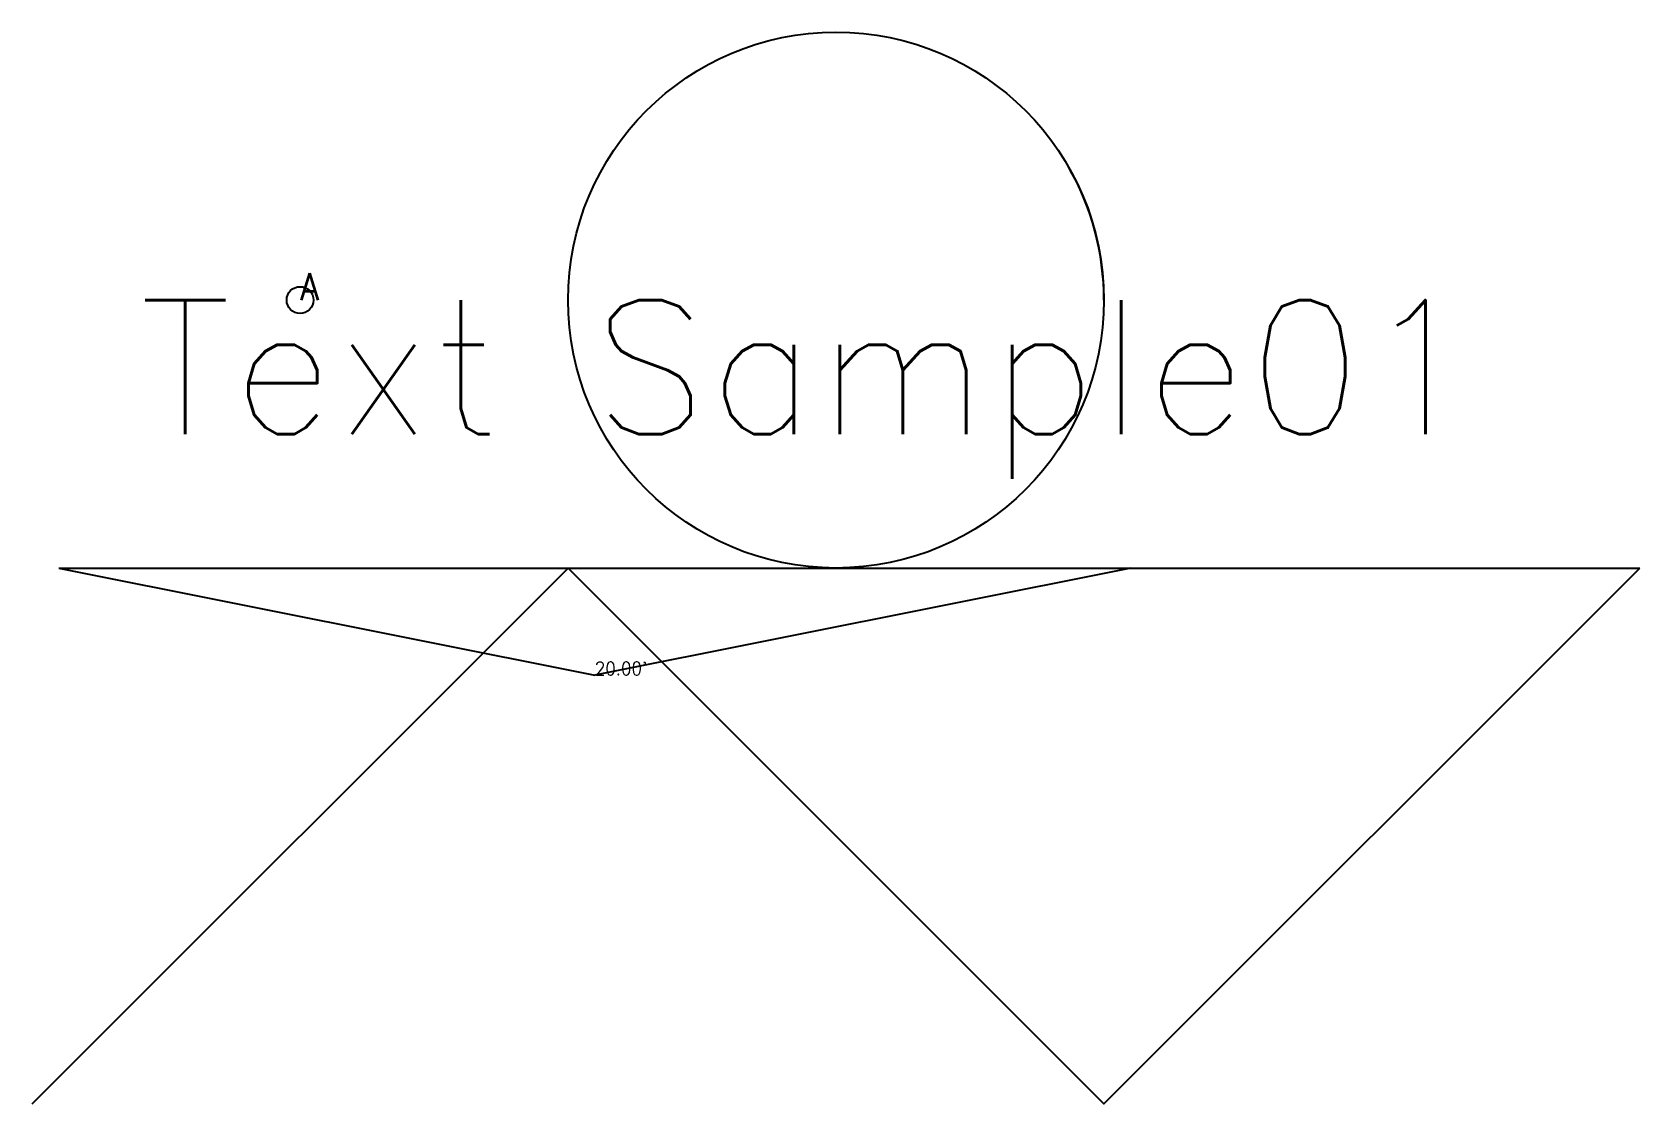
# Model space of a CAD drawing. Header units: feet. Extents: x 10 to 40, y 10 to 30.
import ezdxf

# ---------------------------------------------------------------- set-up
doc = ezdxf.new("R2010")
doc.units = ezdxf.units.FT
doc.header["$MEASUREMENT"] = 0
doc.layers.get('0').update_dxf_attribs({"linetype": 'CONTINUOUS'})
for name, color, linetype in [('annotations', 2, 'CONTINUOUS'), ('bullets', 5, 'CONTINUOUS'), ('curves', 4, 'CONTINUOUS'), ('dimensions', 3, 'CONTINUOUS'), ('walls', 7, 'CONTINUOUS')]:
    doc.layers.add(name, color=color, linetype=linetype)
doc.styles.add('ROMANS', font='ROMANS')
doc.styles.get("Standard").update_dxf_attribs({"font": 'STANDARD'})

msp = doc.modelspace()

# ---------------------------------------------------------------- linework, layer by layer
msp.add_line((20, 20), (40, 20))
at = {"layer": 'bullets'}
msp.add_circle((15, 25), 0.25, dxfattribs=at)
at = {"layer": 'curves', "color": 4}
msp.add_lwpolyline([(10, 10), (20, 20), (30, 10), (40, 20)], dxfattribs=at)
msp.add_circle((25, 25), 5, dxfattribs=at)
msp.add_arc((25, 25), 5, 0, 30, dxfattribs=at)
at = {"layer": 'dimensions', "linetype": 'CONTINUOUS', "lineweight": -3}
msp.add_line((10.5, 20), (20.5, 18), dxfattribs=at)
at = {"layer": 'dimensions'}
msp.add_line((30.5, 20), (20.5, 18), dxfattribs=at)
at = {"layer": 'walls', "color": 7}
msp.add_line((10.5, 20), (30.5, 20), dxfattribs=at)

# ---------------------------------------------------------------- texts
at = {"layer": 'annotations', "style": 'ROMANS'}
msp.add_text('Text Sample01', height=2.5, dxfattribs=at).set_placement((12, 22.5))
at = {"layer": 'bullets'}
msp.add_text('A', height=0.5, dxfattribs=at).set_placement((15, 25))
at = {"layer": 'dimensions'}
msp.add_text("20.00'", height=0.25, dxfattribs=at).set_placement((20.5, 18))

doc.saveas('drawing.dxf')
